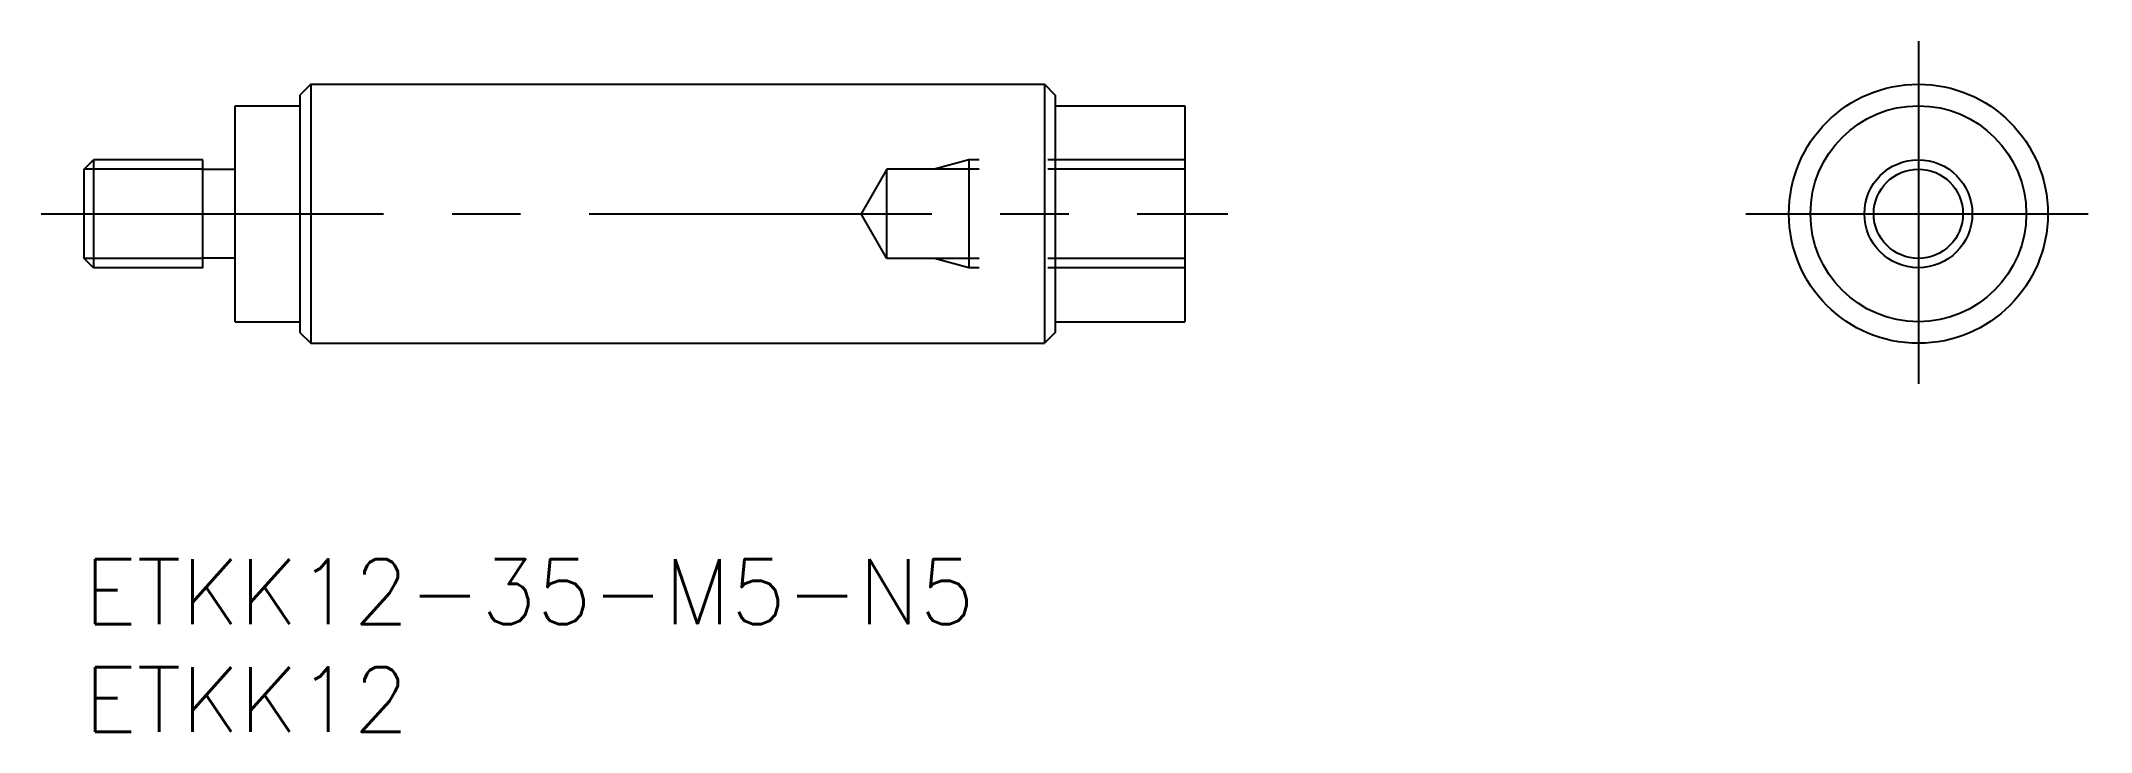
# Model space of a CAD drawing. Extents: x -2 to 93, y -8 to 24.
import ezdxf

# ---------------------------------------------------------------- set-up
doc = ezdxf.new("R2010")
doc.units = 0
doc.header["$LTSCALE"] = 0.5
doc.linetypes.add('CENTER', pattern=[50.8, 31.75, -6.35, 6.35, -6.35])
doc.linetypes.add('DASHED', pattern=[19.05, 12.7, -6.35])
for name, color, linetype in [('MSM_CENTER', 1, 'CENTER'), ('MSM_CONTINUOUS', 7, 'CONTINUOUS'), ('MSM_DASHED', 4, 'DASHED'), ('MSM_NARROW', 5, 'CONTINUOUS'), ('MSM_PART_NUMBER', 7, 'CONTINUOUS')]:
    doc.layers.add(name, color=color, linetype=linetype)
doc.styles.get("Standard").update_dxf_attribs({"font": 'txt.shx', "height": 3, "bigfont": 'bigfont.shx'})

# ---------------------------------------------------------------- blocks, each defined once
blk = doc.blocks.new('*U4')
at = {"layer": 'MSM_PART_NUMBER'}
blk.add_text('ETKK12-35-M5-N5', height=3, dxfattribs=at).set_placement((0, -3))
blk = doc.blocks.new('*U5')
at = {"layer": 'MSM_PART_NUMBER'}
blk.add_text('ETKK12', height=3, dxfattribs=at).set_placement((0, -8))

msp = doc.modelspace()

# ---------------------------------------------------------------- linework, layer by layer
at = {"layer": 'MSM_CENTER'}
for p, q in [((84.994, 24), (84.994, 8)), ((-2, 16), (53, 16)), ((76.994, 16), (92.994, 16))]:
    msp.add_line(p, q, dxfattribs=at)
at = {"layer": 'MSM_CONTINUOUS'}
for p, q in [((10.5, 22), (10, 21.5)), ((10.5, 22), (44.5, 22)), ((10.5, 22), (10.5, 10)), ((44.5, 22), (45, 21.5)), ((44.5, 22), (44.5, 10)), ((7, 11), (7, 21)), ((7, 21), (10, 21)), ((10, 21.5), (10, 10.5)), ((45, 21.5), (45, 10.5)), ((45, 21), (51, 21)), ((51, 21), (51, 11)), ((0, 18.067), (0.433, 18.5)), ((0, 13.933), (0, 18.067)), ((5.5, 18.5), (0.433, 18.5)), ((0.433, 18.5), (0.433, 13.5)), ((5.5, 13.5), (5.5, 18.5)), ((7, 18.05), (5.5, 18.05)), ((0.433, 13.5), (0, 13.933)), ((5.5, 13.5), (0.433, 13.5)), ((7, 13.95), (5.5, 13.95)), ((7, 11), (10, 11)), ((10, 10.5), (10.5, 10)), ((45, 10.5), (44.5, 10)), ((45, 11), (51, 11)), ((10.5, 10), (44.5, 10))]:
    msp.add_line(p, q, dxfattribs=at)
for radius in [6, 5, 2.067]:
    msp.add_circle((84.994, 16), radius, dxfattribs=at)
at = {"layer": 'MSM_DASHED'}
for p, q in [((37.193, 18.067), (36, 16)), ((51, 18.067), (37.193, 18.067)), ((37.193, 13.933), (37.193, 18.067)), ((41, 18.5), (39.4, 18.067)), ((51, 18.5), (41, 18.5)), ((41, 18.5), (41, 13.5)), ((37.193, 13.933), (36, 16)), ((51, 13.933), (37.193, 13.933)), ((41, 13.5), (39.4, 13.933)), ((51, 13.5), (41, 13.5))]:
    msp.add_line(p, q, dxfattribs=at)
at = {"layer": 'MSM_NARROW'}
for p, q in [((5.5, 18.067), (0, 18.067)), ((5.5, 13.933), (0, 13.933))]:
    msp.add_line(p, q, dxfattribs=at)
msp.add_circle((84.994, 16), 2.5, dxfattribs=at)

# ---------------------------------------------------------------- block references
at = {"layer": 'MSM_CONTINUOUS'}
for name in ['*U4', '*U5']:
    msp.add_blockref(name, (0, 0), dxfattribs=at)

doc.saveas('drawing.dxf')
